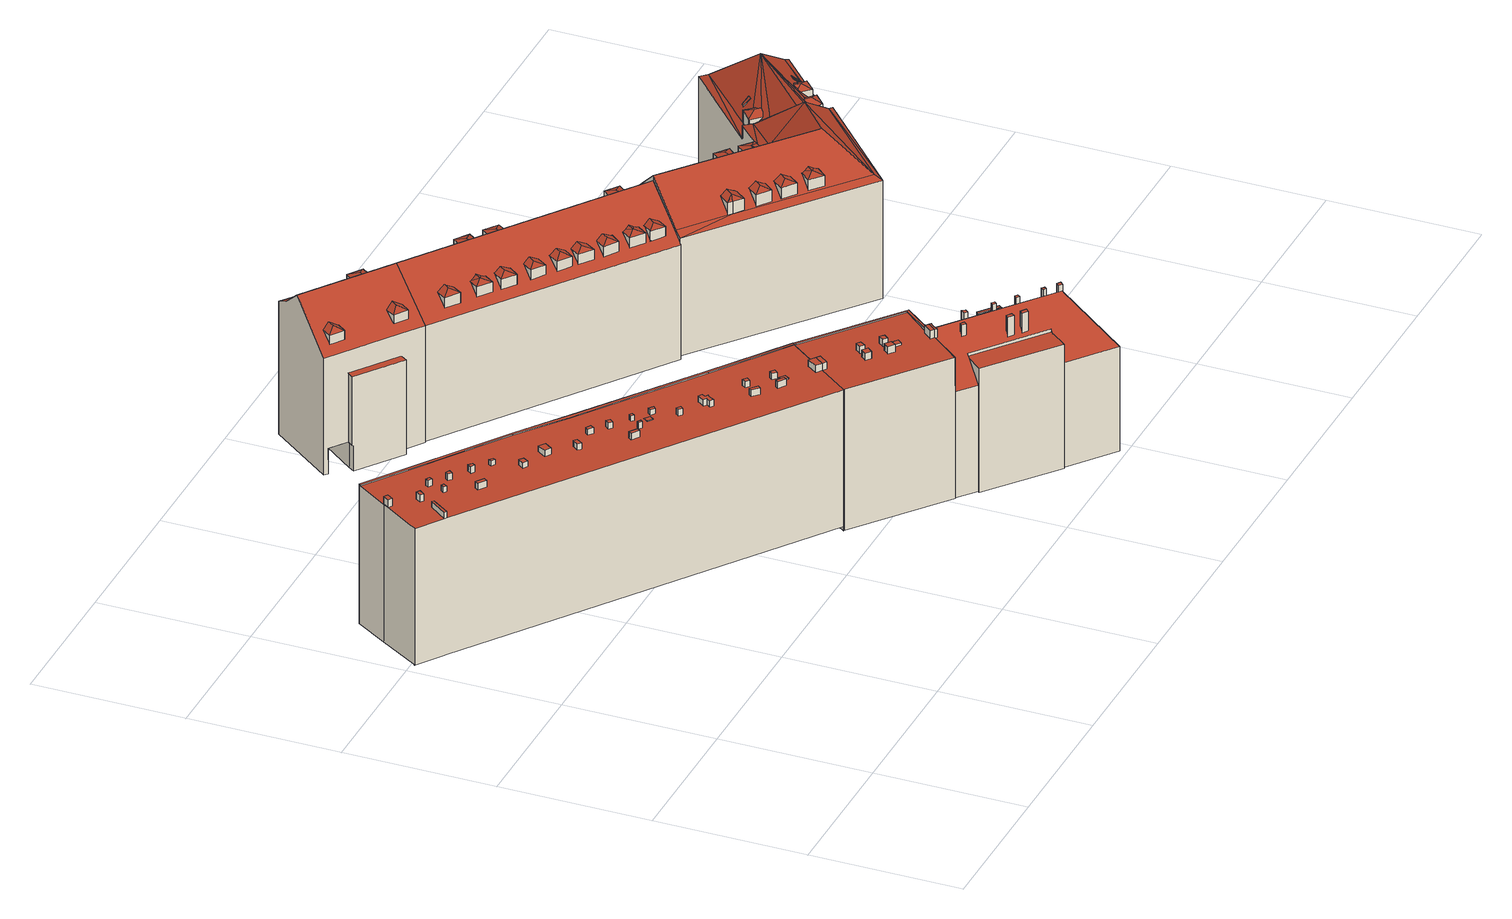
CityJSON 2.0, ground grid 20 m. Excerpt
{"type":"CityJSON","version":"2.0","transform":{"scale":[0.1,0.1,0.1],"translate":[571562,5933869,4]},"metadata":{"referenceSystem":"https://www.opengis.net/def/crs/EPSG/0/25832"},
"CityObjects":{
"building1":{"type":"Building","attributes":{"Grundfläche 2D":"695.413959","Grundhöhe NN":"5.125"},"children":["building1-1","building1-2","building1-3","building1-4","building1-5","building1-6","building1-7","building1-8","building1-9","building1-10","building1-11","building1-12","building1-13","building1-14","building1-15","building1-16","building1-17","building1-18","building1-19","building1-20","building1-21","building1-22","building1-23","building1-24","building1-25","building1-26","building1-27"],"geometry":[{"type":"Solid","lod":"3","boundaries":[[[[0,1,2,3,4,5,6,7,8,9,10,11,12]],[[13,14,15,16,17,18,19,20,21,22,23,24,25,26,27,28,29,30,31,32,33]],[[27,26,4,3,2]],[[5,4,26,25]],[[31,30,0,12,11,33,32]],[[28,27,2,1,0,30,29]],[[25,34,6,5]],[[34,35,36,8,7,6]],[[36,37,9,8]],[[37,38,10,9]],[[38,33,11,10]],[[39,34,25,24,23,22,21,40,41,42]],[[43,36,35,34,39,44]],[[37,36,43,45]],[[38,37,45,46]],[[13,33,38,46,47]],[[48,17,16,15,14,13,47,49]],[[50,51,40,21,20,19,18,17,48,52]],[[44,39,42,41,40,51,50,52,48,49,47,46,45,43]]]],"semantics":{"surfaces":[{"type":"RoofSurface"},{"type":"WallSurface"},{"type":"GroundSurface"}],"values":[[0,0,1,1,1,1,1,1,1,1,1,1,1,1,1,1,1,1,2]]}}]},
"building1-1":{"type":"BuildingInstallation","parents":["building1"],"geometry":[{"type":"MultiSurface","lod":"3","boundaries":[[[53,54,55,56]],[[56,55,57,58]],[[53,56,58,59]],[[54,53,59,60]],[[55,54,60,57]]],"semantics":{"surfaces":[{"type":"RoofSurface"},{"type":"WallSurface"}],"values":[0,1,1,1,1]}}]},
"building1-2":{"type":"BuildingInstallation","parents":["building1"],"geometry":[{"type":"MultiSurface","lod":"3","boundaries":[[[61,62,63,64]],[[64,63,65,66]],[[61,64,66,67]],[[62,61,67,68]],[[63,62,68,65]]],"semantics":{"surfaces":[{"type":"RoofSurface"},{"type":"WallSurface"}],"values":[0,1,1,1,1]}}]},
"building1-3":{"type":"BuildingInstallation","parents":["building1"],"geometry":[{"type":"MultiSurface","lod":"3","boundaries":[[[69,70,71,72]],[[72,71,73,74]],[[69,72,74,75]],[[70,69,75,76]],[[71,70,76,73]]],"semantics":{"surfaces":[{"type":"RoofSurface"},{"type":"WallSurface"}],"values":[0,1,1,1,1]}}]},
"building1-4":{"type":"BuildingInstallation","parents":["building1"],"geometry":[{"type":"MultiSurface","lod":"3","boundaries":[[[77,78,79,80]],[[80,79,81,82]],[[77,80,82,83]],[[78,77,83,84]],[[79,78,84,81]]],"semantics":{"surfaces":[{"type":"RoofSurface"},{"type":"WallSurface"}],"values":[0,1,1,1,1]}}]},
"building1-5":{"type":"BuildingInstallation","parents":["building1"],"geometry":[{"type":"MultiSurface","lod":"3","boundaries":[[[85,86,87,88]],[[88,87,89,90]],[[85,88,90,91]],[[86,85,91,92]],[[87,86,92,89]]],"semantics":{"surfaces":[{"type":"RoofSurface"},{"type":"WallSurface"}],"values":[0,1,1,1,1]}}]},
"building1-6":{"type":"BuildingInstallation","parents":["building1"],"geometry":[{"type":"MultiSurface","lod":"3","boundaries":[[[93,94,95,96]],[[96,95,97,98]],[[93,96,98,99]],[[94,93,99,100]],[[95,94,100,97]]],"semantics":{"surfaces":[{"type":"RoofSurface"},{"type":"WallSurface"}],"values":[0,1,1,1,1]}}]},
"building1-7":{"type":"BuildingInstallation","parents":["building1"],"geometry":[{"type":"MultiSurface","lod":"3","boundaries":[[[101,102,103,104]],[[104,103,105,106]],[[101,104,106,107]],[[102,101,107,108]],[[103,102,108,105]]],"semantics":{"surfaces":[{"type":"RoofSurface"},{"type":"WallSurface"}],"values":[0,1,1,1,1]}}]},
"building1-8":{"type":"BuildingInstallation","parents":["building1"],"geometry":[{"type":"MultiSurface","lod":"3","boundaries":[[[109,110,111,112]],[[109,112,113,114]],[[112,111,115,113]],[[110,109,114,116]],[[111,110,116,115]]],"semantics":{"surfaces":[{"type":"RoofSurface"},{"type":"WallSurface"}],"values":[0,1,1,1,1]}}]},
"building1-9":{"type":"BuildingInstallation","parents":["building1"],"geometry":[{"type":"MultiSurface","lod":"3","boundaries":[[[117,118,119,120]],[[120,119,121,19]],[[19,20,117,120]],[[20,122,118,117]],[[122,121,119,118]]],"semantics":{"surfaces":[{"type":"RoofSurface"},{"type":"WallSurface"}],"values":[0,1,1,1,1]}}]},
"building1-10":{"type":"BuildingInstallation","parents":["building1"],"geometry":[{"type":"MultiSurface","lod":"3","boundaries":[[[123,124,125,126]],[[126,125,127,128]],[[123,126,128,129]],[[124,123,129,130]],[[125,124,130,127]]],"semantics":{"surfaces":[{"type":"RoofSurface"},{"type":"WallSurface"}],"values":[0,1,1,1,1]}}]},
"building1-11":{"type":"BuildingInstallation","parents":["building1"],"geometry":[{"type":"MultiSurface","lod":"3","boundaries":[[[131,132,133,134]],[[134,133,135,136]],[[131,134,136,137]],[[132,131,137,138]],[[133,132,138,135]]],"semantics":{"surfaces":[{"type":"RoofSurface"},{"type":"WallSurface"}],"values":[0,1,1,1,1]}}]},
"building1-12":{"type":"BuildingInstallation","parents":["building1"],"geometry":[{"type":"MultiSurface","lod":"3","boundaries":[[[139,140,141,142]],[[142,141,143,144]],[[139,142,144,145]],[[140,139,145,146]],[[141,140,146,143]]],"semantics":{"surfaces":[{"type":"RoofSurface"},{"type":"WallSurface"}],"values":[0,1,1,1,1]}}]},
"building1-13":{"type":"BuildingInstallation","parents":["building1"],"geometry":[{"type":"MultiSurface","lod":"3","boundaries":[[[147,148,149,150]],[[150,149,151,152]],[[147,150,152,153]],[[148,147,153,154]],[[149,148,154,151]]],"semantics":{"surfaces":[{"type":"RoofSurface"},{"type":"WallSurface"}],"values":[0,1,1,1,1]}}]},
"building1-14":{"type":"BuildingInstallation","parents":["building1"],"geometry":[{"type":"MultiSurface","lod":"3","boundaries":[[[155,156,157,158]],[[158,157,159,160]],[[155,158,160,161]],[[156,155,161,162]],[[157,156,162,159]]],"semantics":{"surfaces":[{"type":"RoofSurface"},{"type":"WallSurface"}],"values":[0,1,1,1,1]}}]},
"building1-15":{"type":"BuildingInstallation","parents":["building1"],"geometry":[{"type":"MultiSurface","lod":"3","boundaries":[[[163,164,165,166]],[[13,14,163,166]],[[14,167,164,163]],[[165,164,167,168]],[[165,168,13,166]]],"semantics":{"surfaces":[{"type":"RoofSurface"},{"type":"WallSurface"}],"values":[0,1,1,1,1]}}]},
"building1-16":{"type":"BuildingInstallation","parents":["building1"],"geometry":[{"type":"MultiSurface","lod":"3","boundaries":[[[169,170,171,172]],[[170,169,173,174]],[[174,175,171,170]],[[175,176,172,171]],[[173,169,172,176]]],"semantics":{"surfaces":[{"type":"RoofSurface"},{"type":"WallSurface"}],"values":[0,1,1,1,1]}}]},
"building1-17":{"type":"BuildingInstallation","parents":["building1"],"geometry":[{"type":"MultiSurface","lod":"3","boundaries":[[[177,178,179,180]],[[180,179,181,182]],[[177,180,182,183]],[[178,177,183,184]],[[179,178,184,181]]],"semantics":{"surfaces":[{"type":"RoofSurface"},{"type":"WallSurface"}],"values":[0,1,1,1,1]}}]},
"building1-18":{"type":"BuildingInstallation","parents":["building1"],"geometry":[{"type":"MultiSurface","lod":"3","boundaries":[[[185,186,187,188]],[[188,187,189,190]],[[185,188,190,191]],[[186,185,191,192]],[[187,186,192,189]]],"semantics":{"surfaces":[{"type":"RoofSurface"},{"type":"WallSurface"}],"values":[0,1,1,1,1]}}]},
"building1-19":{"type":"BuildingInstallation","parents":["building1"],"geometry":[{"type":"MultiSurface","lod":"3","boundaries":[[[193,194,195,196]],[[196,195,197,198]],[[193,196,198,23]],[[194,193,23,24]],[[195,194,24,197]]],"semantics":{"surfaces":[{"type":"RoofSurface"},{"type":"WallSurface"}],"values":[0,1,1,1,1]}}]},
"building1-20":{"type":"BuildingInstallation","parents":["building1"],"geometry":[{"type":"MultiSurface","lod":"3","boundaries":[[[199,200,201,202,203,204,205,206,207]],[[208,203,202,209]],[[208,210,204,203]],[[210,211,205,204]],[[211,212,206,205]],[[212,213,214,199,207,206]],[[214,215,200,199]],[[215,216,201,200]],[[216,209,202,201]]],"semantics":{"surfaces":[{"type":"RoofSurface"},{"type":"WallSurface"}],"values":[0,1,1,1,1,1,1,1,1]}}]},
"building1-21":{"type":"BuildingInstallation","parents":["building1"],"geometry":[{"type":"MultiSurface","lod":"3","boundaries":[[[217,218,219,220]],[[217,220,221,222]],[[220,219,223,221]],[[218,217,222,224]],[[219,218,224,223]]],"semantics":{"surfaces":[{"type":"RoofSurface"},{"type":"WallSurface"}],"values":[0,1,1,1,1]}}]},
"building1-22":{"type":"BuildingInstallation","parents":["building1"],"geometry":[{"type":"MultiSurface","lod":"3","boundaries":[[[225,226,227,228]],[[228,227,229,230]],[[225,228,230,231]],[[226,225,231,232]],[[227,226,232,229]]],"semantics":{"surfaces":[{"type":"RoofSurface"},{"type":"WallSurface"}],"values":[0,1,1,1,1]}}]},
"building1-23":{"type":"BuildingInstallation","parents":["building1"],"geometry":[{"type":"MultiSurface","lod":"3","boundaries":[[[233,234,235,236]],[[236,235,237,238]],[[233,236,238,239]],[[234,233,239,240]],[[235,234,240,237]]],"semantics":{"surfaces":[{"type":"RoofSurface"},{"type":"WallSurface"}],"values":[0,1,1,1,1]}}]},
"building1-24":{"type":"BuildingInstallation","parents":["building1"],"geometry":[{"type":"MultiSurface","lod":"3","boundaries":[[[241,242,243,244]],[[244,243,245,246]],[[241,244,246,247]],[[242,241,247,248]],[[243,242,248,245]]],"semantics":{"surfaces":[{"type":"RoofSurface"},{"type":"WallSurface"}],"values":[0,1,1,1,1]}}]},
"building1-25":{"type":"BuildingInstallation","parents":["building1"],"geometry":[{"type":"MultiSurface","lod":"3","boundaries":[[[249,250,251,252]],[[253,254,252,251]],[[252,254,255,249]],[[250,249,255,256]],[[256,253,251,250]]],"semantics":{"surfaces":[{"type":"RoofSurface"},{"type":"WallSurface"}],"values":[0,1,1,1,1]}}]},
"building1-26":{"type":"BuildingInstallation","parents":["building1"],"geometry":[{"type":"MultiSurface","lod":"3","boundaries":[[[257,258,259,260]],[[259,258,261,262]],[[260,259,262,263]],[[257,260,263,264]],[[258,257,264,261]]],"semantics":{"surfaces":[{"type":"RoofSurface"},{"type":"WallSurface"}],"values":[0,1,1,1,1]}}]},
"building1-27":{"type":"BuildingInstallation","parents":["building1"],"geometry":[{"type":"MultiSurface","lod":"3","boundaries":[[[265,266,267,268]],[[268,267,269,270]],[[265,268,270,271]],[[266,265,271,272]],[[267,266,272,269]]],"semantics":{"surfaces":[{"type":"RoofSurface"},{"type":"WallSurface"}],"values":[0,1,1,1,1]}}]},
"building2":{"type":"Building","attributes":{"Grundfläche 2D":"139.054183","Grundhöhe NN":"5.798"},"children":["building2-1","building2-2","building2-3","building2-4"],"geometry":[{"type":"Solid","lod":"3","boundaries":[[[[273,274,275,276,277,278]],[[279,280,281,282,283,274,273,284,285]],[[286,287,288,289,283,282]],[[290,291,292,293]],[[281,286,282]],[[280,287,286,281]],[[284,273,278,294,295]],[[296,279,285,284,295,297]],[[280,279,296,298]],[[298,299,300,301,302,303,289,288,287,280]],[[276,275,274,283,289,303,304]],[[278,277,276,304,305,306,307,293,292,308,294]],[[307,309,290,293]],[[310,311,312,291,290,309]],[[292,291,312,308]],[[306,305,301,300]],[[299,298,313,314]],[[314,313,311,310]],[[295,294,308,312,311,313,298,296,297]],[[302,301,305,304,303]],[[300,299,314,310,309,307,306]]]],"semantics":{"surfaces":[{"type":"RoofSurface"},{"type":"WallSurface"},{"type":"GroundSurface"},{"type":"OuterCeilingSurface"}],"values":[[0,0,0,0,1,1,1,1,1,1,1,1,1,1,1,1,1,1,2,2,3]]}}]},
"building2-1":{"type":"BuildingInstallation","parents":["building2"],"geometry":[{"type":"MultiSurface","lod":"3","boundaries":[[[315,316,317,318,319]],[[317,316,320]],[[320,316,315,321,322]],[[318,317,323]],[[320,322,324]],[[317,320,324,323]]],"semantics":{"surfaces":[{"type":"RoofSurface"},{"type":"WallSurface"}],"values":[0,0,0,1,1,1]}}]},
"building2-2":{"type":"BuildingInstallation","parents":["building2"],"geometry":[{"type":"MultiSurface","lod":"3","boundaries":[[[325,326,327,328]],[[328,327,329,330]],[[330,331,325,328]],[[326,325,331,332]],[[332,329,327,326]]],"semantics":{"surfaces":[{"type":"RoofSurface"},{"type":"WallSurface"}],"values":[0,1,1,1,1]}}]},
"building2-3":{"type":"BuildingInstallation","parents":["building2"],"geometry":[{"type":"MultiSurface","lod":"3","boundaries":[[[333,334,335,336,337]],[[335,334,338]],[[338,334,333,339,340]],[[336,335,341]],[[338,340,342]],[[335,338,342,341]]],"semantics":{"surfaces":[{"type":"RoofSurface"},{"type":"WallSurface"}],"values":[0,0,0,1,1,1]}}]},
"building2-4":{"type":"BuildingInstallation","parents":["building2"],"geometry":[{"type":"MultiSurface","lod":"3","boundaries":[[[343,344,345,346]],[[344,343,347]],[[347,343,346,348]],[[345,344,349]],[[347,348,350]],[[344,347,350,349]]],"semantics":{"surfaces":[{"type":"RoofSurface"},{"type":"WallSurface"}],"values":[0,0,0,1,1,1]}}]},
"building3":{"type":"Building","attributes":{"Grundfläche 2D":"435.290855","Grundhöhe NN":"4.540"},"children":["building3-1","building3-2","building3-3","building3-4","building3-5","building3-6","building3-7","building3-8","building3-9","building3-10","building3-11","building3-12","building3-13","building3-14","building3-15","building3-16","building3-17","building3-18"],"geometry":[{"type":"Solid","lod":"3","boundaries":[[[[351,352,353,354,6,5,355,356]],[[24,23,22,21,357,358,359,360,361,362,363,364,365,25]],[[366,367,368,369,370,371,372,373,374,375,376,360,377]],[[378,374,373]],[[379,374,378]],[[380,381,379]],[[374,379,381,382,383]],[[383,382,381,384,385,386,362,387,376,375,374]],[[388,385,384]],[[389,390,391,392,371,393,394,368]],[[25,5,6,34]],[[25,365,355,5]],[[356,355,365,364]],[[351,356,364,363]],[[363,362,352,351]],[[353,352,362,395]],[[354,353,395,396]],[[396,34,6,354]],[[395,386,397,398,396]],[[34,396,398,399]],[[400,401,21,22,23,24,25,34,399,402]],[[357,21,401,403]],[[358,357,403,404]],[[362,386,395]],[[366,377,360,359,358,404,405]],[[367,366,405,406]],[[394,369,368]],[[369,394,393,370]],[[393,371,370]],[[373,372,407,408]],[[378,373,408,409]],[[410,380,379,378,409,411]],[[381,380,410,412]],[[384,381,412,413]],[[388,384,413,414]],[[386,385,388,414,397]],[[362,361,360,376,387]],[[391,390,415,416]],[[392,391,416,407,372,371]],[[389,368,367,406,415,390]],[[404,403,401,400,402,399,398,397,414,413,412,410,411,409,408,407,416,415,406,405]]]],"semantics":{"surfaces":[{"type":"RoofSurface"},{"type":"WallSurface"},{"type":"GroundSurface"}],"values":[[0,0,0,0,0,0,0,0,0,0,1,1,1,1,1,1,1,1,1,1,1,1,1,1,1,1,1,1,1,1,1,1,1,1,1,1,1,1,1,1,2]]}}]},
"building3-1":{"type":"BuildingInstallation","parents":["building3"],"geometry":[{"type":"MultiSurface","lod":"3","boundaries":[[[193,417,418,194]],[[419,24,194,418]],[[193,194,24,23]],[[23,420,417,193]],[[418,417,420,419]]],"semantics":{"surfaces":[{"type":"RoofSurface"},{"type":"WallSurface"}],"values":[0,1,1,1,1]}}]},
"building3-2":{"type":"BuildingInstallation","parents":["building3"],"geometry":[{"type":"MultiSurface","lod":"3","boundaries":[[[421,422,423,424]],[[424,423,425,426]],[[426,427,421,424]],[[422,421,427,428]],[[428,425,423,422]]],"semantics":{"surfaces":[{"type":"RoofSurface"},{"type":"WallSurface"}],"values":[0,1,1,1,1]}}]},
"building3-3":{"type":"BuildingInstallation","parents":["building3"],"geometry":[{"type":"MultiSurface","lod":"3","boundaries":[[[429,430,431,432]],[[433,434,432,431]],[[429,432,434,435]],[[435,436,430,429]],[[431,430,436,433]]],"semantics":{"surfaces":[{"type":"RoofSurface"},{"type":"WallSurface"}],"values":[0,1,1,1,1]}}]},
"building3-4":{"type":"BuildingInstallation","parents":["building3"],"geometry":[{"type":"MultiSurface","lod":"3","boundaries":[[[437,438,439,440]],[[440,439,441,442]],[[437,440,442,443]],[[438,437,443,444]],[[439,438,444,441]]],"semantics":{"surfaces":[{"type":"RoofSurface"},{"type":"WallSurface"}],"values":[0,1,1,1,1]}}]},
"building3-5":{"type":"BuildingInstallation","parents":["building3"],"geometry":[{"type":"MultiSurface","lod":"3","boundaries":[[[445,446,447,448]],[[448,447,449,450]],[[445,448,450,451]],[[446,445,451,452]],[[447,446,452,449]]],"semantics":{"surfaces":[{"type":"RoofSurface"},{"type":"WallSurface"}],"values":[0,1,1,1,1]}}]},
"building3-6":{"type":"BuildingInstallation","parents":["building3"],"geometry":[{"type":"MultiSurface","lod":"3","boundaries":[[[453,454,455,456]],[[456,455,457,458]],[[458,459,453,456]],[[454,453,459,460]],[[460,457,455,454]]],"semantics":{"surfaces":[{"type":"RoofSurface"},{"type":"WallSurface"}],"values":[0,1,1,1,1]}}]},
"building3-7":{"type":"BuildingInstallation","parents":["building3"],"geometry":[{"type":"MultiSurface","lod":"3","boundaries":[[[461,462,463,464]],[[464,463,465,466]],[[461,464,466,467]],[[462,461,467,468]],[[463,462,468,465]]],"semantics":{"surfaces":[{"type":"RoofSurface"},{"type":"WallSurface"}],"values":[0,1,1,1,1]}}]},
"building3-8":{"type":"BuildingInstallation","parents":["building3"],"geometry":[{"type":"MultiSurface","lod":"3","boundaries":[[[469,470,471,472,473,474,475,476]],[[472,477,478,479,480,481]],[[481,482,473,472]],[[474,473,482]],[[476,475,383,483]],[[483,383,484,470,469,476]],[[485,470,484,382,486]],[[479,478,485,486,381,384]]],"semantics":{"surfaces":[{"type":"RoofSurface"},{"type":"WallSurface"}],"values":[0,1,1,1,1,1,1,1]}}]},
"building3-9":{"type":"BuildingInstallation","parents":["building3"],"geometry":[{"type":"MultiSurface","lod":"3","boundaries":[[[487,488,489,490]],[[490,489,491,492]],[[487,490,492,493]],[[488,487,493,494]],[[489,488,494,491]]],"semantics":{"surfaces":[{"type":"RoofSurface"},{"type":"WallSurface"}],"values":[0,1,1,1,1]}}]},
"building3-10":{"type":"BuildingInstallation","parents":["building3"],"geometry":[{"type":"MultiSurface","lod":"3","boundaries":[[[495,496,497,498]],[[498,497,499,500]],[[495,498,500,501]],[[496,495,501,502]],[[502,499,497,496]]],"semantics":{"surfaces":[{"type":"RoofSurface"},{"type":"WallSurface"}],"values":[0,1,1,1,1]}}]},
"building3-11":{"type":"BuildingInstallation","parents":["building3"],"geometry":[{"type":"MultiSurface","lod":"3","boundaries":[[[503,504,505,506]],[[506,505,507,508]],[[503,506,508,509]],[[504,503,509,510]],[[505,504,510,507]]],"semantics":{"surfaces":[{"type":"RoofSurface"},{"type":"WallSurface"}],"values":[0,1,1,1,1]}}]},
"building3-12":{"type":"BuildingInstallation","parents":["building3"],"geometry":[{"type":"MultiSurface","lod":"3","boundaries":[[[511,512,513,514]],[[514,513,515,516]],[[511,514,516,517]],[[512,511,517,518]],[[513,512,518,515]]],"semantics":{"surfaces":[{"type":"RoofSurface"},{"type":"WallSurface"}],"values":[0,1,1,1,1]}}]},
"building3-13":{"type":"BuildingInstallation","parents":["building3"],"geometry":[{"type":"MultiSurface","lod":"3","boundaries":[[[519,520,521,522]],[[522,521,523,524]],[[519,522,524,525]],[[520,519,525,526]],[[521,520,526,523]]],"semantics":{"surfaces":[{"type":"RoofSurface"},{"type":"WallSurface"}],"values":[0,1,1,1,1]}}]},
"building3-14":{"type":"BuildingInstallation","parents":["building3"],"geometry":[{"type":"MultiSurface","lod":"3","boundaries":[[[527,528,529,530,531,532]],[[470,485,529,528]],[[485,478,530,529]],[[478,477,472,532,531,530]],[[470,528,527,532,472,471]]],"semantics":{"surfaces":[{"type":"RoofSurface"},{"type":"WallSurface"}],"values":[0,1,1,1,1]}}]},
"building3-15":{"type":"BuildingInstallation","parents":["building3"],"geometry":[{"type":"MultiSurface","lod":"3","boundaries":[[[533,534,535,536,537,538]],[[360,377,359]],[[539,537,536,359,377]],[[540,533,538,537,539,375]],[[533,540,541,534]],[[541,387,535,534]]],"semantics":{"surfaces":[{"type":"RoofSurface"},{"type":"WallSurface"}],"values":[0,1,1,1,1,1]}}]},
"building3-16":{"type":"BuildingInstallation","parents":["building3"],"geometry":[{"type":"MultiSurface","lod":"3","boundaries":[[[542,543,544,545]],[[545,544,546,547]],[[542,545,547,548]],[[543,542,548,549]],[[544,543,549,546]]],"semantics":{"surfaces":[{"type":"RoofSurface"},{"type":"WallSurface"}],"values":[0,1,1,1,1]}}]},
"building3-17":{"type":"BuildingInstallation","parents":["building3"],"geometry":[{"type":"MultiSurface","lod":"3","boundaries":[[[536,535,550,551]],[[551,550,552,553]],[[553,359,536,551]],[[552,550,535,387,361]]],"semantics":{"surfaces":[{"type":"RoofSurface"},{"type":"WallSurface"}],"values":[0,1,1,1]}}]},
"building3-18":{"type":"BuildingInstallation","parents":["building3"],"geometry":[{"type":"MultiSurface","lod":"3","boundaries":[[[554,555,556,557]],[[557,556,558,559]],[[559,560,554,557]],[[555,554,560,561]],[[561,558,556,555]]],"semantics":{"surfaces":[{"type":"RoofSurface"},{"type":"WallSurface"}],"values":[0,1,1,1,1]}}]},
"building4":{"type":"Building","attributes":{"Grundfläche 2D":"456.692238","Grundhöhe NN":"5.995"},"children":["building4-1","building4-2","building4-3","building4-4","building4-5","building4-6","building4-7","building4-8","building4-9","building4-10","building4-11","building4-12"],"geometry":[{"type":"Solid","lod":"3","boundaries":[[[[273,278,562,563,564]],[[565,566,273,564,567,568,569]],[[562,278,570,571]],[[572,567,564,563,562,571,573]],[[574,569,568,567,572,575]],[[565,569,574,576]],[[566,565,576,577]],[[278,273,566,577,570]],[[570,577,576,574,575,572,573,571]]]],"semantics":{"surfaces":[{"type":"RoofSurface"},{"type":"WallSurface"},{"type":"GroundSurface"}],"values":[[0,0,1,1,1,1,1,1,2]]}}]},
"building4-1":{"type":"BuildingInstallation","parents":["building4"],"geometry":[{"type":"MultiSurface","lod":"3","boundaries":[[[578,579,580,581,582]],[[580,579,583]],[[583,579,578,584,585]],[[586,581,580]],[[583,585,587]],[[587,586,580,583]]],"semantics":{"surfaces":[{"type":"RoofSurface"},{"type":"WallSurface"}],"values":[0,0,0,1,1,1]}}]},
"building4-2":{"type":"BuildingInstallation","parents":["building4"],"geometry":[{"type":"MultiSurface","lod":"3","boundaries":[[[588,589,590,591]],[[589,588,592]],[[591,593,588]],[[593,594,588]],[[588,594,595,592]],[[589,596,590]],[[595,597,592]],[[589,592,597,596]]],"semantics":{"surfaces":[{"type":"RoofSurface"},{"type":"WallSurface"}],"values":[0,0,0,0,0,1,1,1]}}]},
"building4-3":{"type":"BuildingInstallation","parents":["building4"],"geometry":[{"type":"MultiSurface","lod":"3","boundaries":[[[598,599,600,601,602]],[[600,599,603]],[[603,599,598,604,605]],[[600,606,601]],[[605,607,603]],[[600,603,607,606]]],"semantics":{"surfaces":[{"type":"RoofSurface"},{"type":"WallSurface"}],"values":[0,0,0,1,1,1]}}]},
"building4-4":{"type":"BuildingInstallation","parents":["building4"],"geometry":[{"type":"MultiSurface","lod":"3","boundaries":[[[608,609,610,611,612]],[[610,609,613]],[[613,609,608,614,615]],[[610,616,611]],[[615,617,613]],[[610,613,617,616]]],"semantics":{"surfaces":[{"type":"RoofSurface"},{"type":"WallSurface"}],"values":[0,0,0,1,1,1]}}]},
"building4-5":{"type":"BuildingInstallation","parents":["building4"],"geometry":[{"type":"MultiSurface","lod":"3","boundaries":[[[618,619,620,621,622]],[[620,619,623]],[[623,619,618,624,625]],[[626,621,620]],[[627,623,625]],[[627,626,620,623]]],"semantics":{"surfaces":[{"type":"RoofSurface"},{"type":"WallSurface"}],"values":[0,0,0,1,1,1]}}]},
"building4-6":{"type":"BuildingInstallation","parents":["building4"],"geometry":[{"type":"MultiSurface","lod":"3","boundaries":[[[628,629,630,631,632]],[[630,629,633]],[[633,629,628,634,635]],[[631,630,636]],[[637,633,635]],[[633,637,636,630]]],"semantics":{"surfaces":[{"type":"RoofSurface"},{"type":"WallSurface"}],"values":[0,0,0,1,1,1]}}]},
"building4-7":{"type":"BuildingInstallation","parents":["building4"],"geometry":[{"type":"MultiSurface","lod":"3","boundaries":[[[638,639,640,641,642]],[[640,639,643]],[[643,639,638,644,645]],[[640,646,641]],[[645,647,643]],[[640,643,647,646]]],"semantics":{"surfaces":[{"type":"RoofSurface"},{"type":"WallSurface"}],"values":[0,0,0,1,1,1]}}]},
"building4-8":{"type":"BuildingInstallation","parents":["building4"],"geometry":[{"type":"MultiSurface","lod":"3","boundaries":[[[648,649,650,651,652]],[[650,649,653]],[[653,649,648,654,655]],[[650,656,651]],[[655,657,653]],[[650,653,657,656]]],"semantics":{"surfaces":[{"type":"RoofSurface"},{"type":"WallSurface"}],"values":[0,0,0,1,1,1]}}]},
"building4-9":{"type":"BuildingInstallation","parents":["building4"],"geometry":[{"type":"MultiSurface","lod":"3","boundaries":[[[658,659,660,661,662]],[[660,659,663]],[[664,663,659,658,665,666]],[[660,667,661]],[[663,664,666,668,669]],[[660,663,669,667]]],"semantics":{"surfaces":[{"type":"RoofSurface"},{"type":"WallSurface"}],"values":[0,0,0,1,1,1]}}]},
"building4-10":{"type":"BuildingInstallation","parents":["building4"],"geometry":[{"type":"MultiSurface","lod":"3","boundaries":[[[670,671,672,673,674]],[[672,671,675]],[[675,671,670,676,677]],[[672,678,673]],[[677,679,675]],[[672,675,679,678]]],"semantics":{"surfaces":[{"type":"RoofSurface"},{"type":"WallSurface"}],"values":[0,0,0,1,1,1]}}]},
"building4-11":{"type":"BuildingInstallation","parents":["building4"],"geometry":[{"type":"MultiSurface","lod":"3","boundaries":[[[680,681,682,683,684]],[[682,681,685]],[[685,681,680,686,687]],[[682,688,683]],[[687,689,685]],[[682,685,689,688]]],"semantics":{"surfaces":[{"type":"RoofSurface"},{"type":"WallSurface"}],"values":[0,0,0,1,1,1]}}]},
"building4-12":{"type":"BuildingInstallation","parents":["building4"],"geometry":[{"type":"MultiSurface","lod":"3","boundaries":[[[690,691,692,693]],[[691,690,694]],[[693,695,690]],[[690,695,696,697]],[[697,694,690]],[[691,698,692]],[[697,699,694]],[[691,694,699,698]]],"semantics":{"surfaces":[{"type":"RoofSurface"},{"type":"WallSurface"}],"values":[0,0,0,0,0,1,1,1]}}]},
"building5":{"type":"Building","attributes":{"Grundfläche 2D":"600.344923","Grundhöhe NN":"6.384"},"children":["building5-1","building5-2","building5-3","building5-4","building5-5","building5-6","building5-7","building5-8","building5-9","building5-10","building5-11"],"geometry":[{"type":"Solid","lod":"3","boundaries":[[[[700,701,702]],[[700,703,701]],[[704,705,706]],[[706,707,708]],[[708,709,706]],[[706,705,707]],[[710,711,712,713,714,705,704,715]],[[716,705,714,713,712,711,710,717,718,719,720,719,720]],[[716,705,716,720]],[[721,722,723,722,724,725,717,726]],[[716,720,719,720,719,718,717,725,705]],[[722,727,728,724]],[[726,727,722,721]],[[728,729,724]],[[728,730,729]],[[731,732,733]],[[702,701,732,731]],[[734,708,735]],[[736,734,735,737,738]],[[734,709,708]],[[738,737,739,740,741,734,736]],[[742,743,729]],[[744,737,743,742,745]],[[746,737,744,745,742,747,748]],[[708,749,750,735]],[[707,749,708]],[[705,725,707]],[[729,749,724]],[[724,749,725]],[[743,749,729]],[[742,729,730,751,752]],[[743,750,749]],[[701,737,732]],[[753,732,737,746,748,754,755]],[[732,753,733]],[[703,741,756,757]],[[757,701,703]],[[735,750,737]],[[737,701,757,739]],[[741,740,739,757,756]],[[725,749,707]],[[737,750,743]],[[755,754,748,747,753]],[[709,734,741,703]],[[742,752,751,730,733,753,747]],[[758,759,760,706,709,703,700]],[[704,706,760,761]],[[715,704,761,762]],[[763,717,710,715,762,764]],[[765,727,726,717,763,766]],[[728,727,765,767]],[[768,731,733,730,728,767,769]],[[700,702,731,768,770,758]],[[758,770,768,769,767,765,766,763,764,762,761,760,759]]]],"semantics":{"surfaces":[{"type":"RoofSurface"},{"type":"WallSurface"},{"type":"GroundSurface"}],"values":[[0,0,0,0,0,0,0,0,0,0,0,0,0,0,0,0,0,0,0,0,0,0,0,0,0,0,0,0,0,0,0,0,0,0,0,0,0,0,0,0,0,0,0,1,1,1,1,1,1,1,1,1,1,2]]}}]},
"building5-1":{"type":"BuildingInstallation","parents":["building5"],"geometry":[{"type":"MultiSurface","lod":"3","boundaries":[[[771,772,773,774]],[[774,773,775,776]],[[771,774,776,777]],[[772,771,777,778]],[[773,772,778,775]]],"semantics":{"surfaces":[{"type":"RoofSurface"},{"type":"WallSurface"}],"values":[0,1,1,1,1]}}]},
"building5-2":{"type":"BuildingInstallation","parents":["building5"],"geometry":[{"type":"MultiSurface","lod":"3","boundaries":[[[779,780,781,782,783]],[[781,780,784]],[[784,780,779,785,786]],[[781,787,782]],[[786,788,784]],[[781,784,788,787]]],"semantics":{"surfaces":[{"type":"RoofSurface"},{"type":"WallSurface"}],"values":[0,0,0,1,1,1]}}]},
"building5-3":{"type":"BuildingInstallation","parents":["building5"],"geometry":[{"type":"MultiSurface","lod":"3","boundaries":[[[789,790,791]],[[790,792,793,794,791]],[[790,789,795,796]],[[796,797,790]],[[797,792,790]],[[789,791,798,799]],[[789,799,795]],[[794,798,791]]],"semantics":{"surfaces":[{"type":"RoofSurface"},{"type":"WallSurface"}],"values":[0,0,0,0,0,1,1,1]}}]},
"building5-4":{"type":"BuildingInstallation","parents":["building5"],"geometry":[{"type":"MultiSurface","lod":"3","boundaries":[[[800,801,802,803,804]],[[802,801,805]],[[805,801,800,806,807]],[[802,808,803]],[[807,809,805]],[[802,805,809,808]]],"semantics":{"surfaces":[{"type":"RoofSurface"},{"type":"WallSurface"}],"values":[0,0,0,1,1,1]}}]},
"building5-5":{"type":"BuildingInstallation","parents":["building5"],"geometry":[{"type":"MultiSurface","lod":"3","boundaries":[[[810,811,812,813]],[[811,810,814,815]],[[813,812,816,817]],[[810,813,817,814]],[[812,811,815,816]]],"semantics":{"surfaces":[{"type":"RoofSurface"},{"type":"WallSurface"}],"values":[0,1,1,1,1]}}]},
"building5-6":{"type":"BuildingInstallation","parents":["building5"],"geometry":[{"type":"MultiSurface","lod":"3","boundaries":[[[818,819,820,821,822]],[[822,821,823]],[[820,819,824,825]],[[821,820,826,827]],[[821,827,828,829]],[[830,823,821,829]],[[831,713,720,819,818,822]],[[824,819,720]],[[826,820,825]],[[829,828,716]],[[823,830,829,716,714,832]],[[832,831,822,823]]],"semantics":{"surfaces":[{"type":"RoofSurface"},{"type":"WallSurface"}],"values":[0,0,0,0,0,0,1,1,1,1,1,1]}}]},
"building5-7":{"type":"BuildingInstallation","parents":["building5"],"geometry":[{"type":"MultiSurface","lod":"3","boundaries":[[[833,834,835,836,837,744,838,839,840]],[[840,839,841]],[[842,745,843,844,841,839,838]],[[845,754,746,835,834,833,840]],[[745,748,755,846,841,844,843,745,842]],[[846,845,840,841]]],"semantics":{"surfaces":[{"type":"RoofSurface"},{"type":"WallSurface"}],"values":[0,0,0,1,1,1]}}]},
"building5-8":{"type":"BuildingInstallation","parents":["building5"],"geometry":[{"type":"MultiSurface","lod":"3","boundaries":[[[847,848,718,849,850,851,852,853]],[[853,852,854]],[[855,856,857,858,854,852,851]],[[847,853,859,711]],[[855,851,850]],[[857,856,719]],[[854,858,857,719,712,860]],[[860,859,853,854]]],"semantics":{"surfaces":[{"type":"RoofSurface"},{"type":"WallSurface"}],"values":[0,0,0,1,1,1,1,1]}}]},
"building5-9":{"type":"BuildingInstallation","parents":["building5"],"geometry":[{"type":"MultiSurface","lod":"3","boundaries":[[[861,862,863,864]],[[862,861,865]],[[864,866,861]],[[866,867,861]],[[861,867,868,865]],[[862,869,863]],[[868,870,865]],[[862,865,870,869]]],"semantics":{"surfaces":[{"type":"RoofSurface"},{"type":"WallSurface"}],"values":[0,0,0,0,0,1,1,1]}}]},
"building5-10":{"type":"BuildingInstallation","parents":["building5"],"geometry":[{"type":"MultiSurface","lod":"3","boundaries":[[[871,872,873,874,875]],[[873,872,876]],[[877,878,872,871,879,880]],[[876,872,878]],[[874,873,881]],[[878,877,880,723,721]],[[721,722,876,878]],[[722,881,873,876]]],"semantics":{"surfaces":[{"type":"RoofSurface"},{"type":"WallSurface"}],"values":[0,0,0,0,1,1,1,1]}}]},
"building5-11":{"type":"BuildingInstallation","parents":["building5"],"geometry":[{"type":"MultiSurface","lod":"3","boundaries":[[[882,883,884,885,886,887,888,889]],[[889,888,890]],[[891,892,888,887,893,894]],[[890,888,892]],[[895,756,882,889]],[[740,736,884,883,882,756,896]],[[738,893,887,886,885]],[[892,891,894,739,897]],[[897,757,890,892]],[[757,895,889,890]]],"semantics":{"surfaces":[{"type":"RoofSurface"},{"type":"WallSurface"}],"values":[0,0,0,0,1,1,1,1,1,1]}}]}
},
"vertices":[
[241,564,206],[245,561,206],[304,515,206],[456,406,206],[460,403,206],[558,333,206],[560,336,206],[459,408,206],[308,518,206],[247,564,206],[69,689,206],[67,686,206],[153,625,206],[42,646,203],[37,638,203],[12,599,202],[9,594,202],[7,592,202],[8,591,202],[41,568,202],[44,566,202],[492,242,202],[493,244,202],[521,282,203],[530,294,203],[558,333,205],[460,403,205],[304,515,205],[299,519,205],[245,561,205],[241,564,205],[153,625,205],[145,630,205],[67,686,205],[560,336,205],[459,408,205],[308,518,205],[247,564,205],[69,689,205],[560,336,11],[492,242,11],[493,244,11],[558,333,11],[308,518,11],[459,408,11],[247,564,11],[69,689,11],[42,646,11],[7,592,11],[9,594,11],[41,568,11],[44,566,11],[8,591,11],
[67,615,213],[63,608,213],[67,605,213],[72,612,213],[67,605,203],[72,612,203],[67,615,203],[63,608,203],
[483,322,205],[479,317,205],[487,311,205],[491,317,205],[487,311,203],[491,317,203],[483,322,203],[479,317,203],
[176,561,211],[171,565,211],[169,561,211],[174,558,211],[169,561,204],[174,558,204],[176,561,204],[171,565,204],
[329,450,211],[327,447,211],[330,444,211],[333,448,211],[330,444,203],[333,448,204],[329,450,204],[327,447,203],
[122,600,213],[119,596,213],[124,592,213],[127,597,213],[124,592,204],[127,597,204],[122,600,204],[119,596,204],
[351,435,211],[348,431,211],[354,427,211],[357,430,211],[354,427,203],[357,430,204],[351,435,204],[348,431,203],
[278,482,212],[284,477,212],[287,482,212],[281,486,212],[287,482,204],[281,486,204],[278,482,204],[284,477,204],
[363,404,212],[360,400,212],[365,396,212],[368,400,212],[368,400,203],[363,404,203],[365,396,203],[360,400,203],
[44,566,211],[60,589,211],[58,591,211],[41,568,211],[58,591,203],[60,589,203],
[437,341,212],[434,337,212],[443,329,212],[446,333,212],[443,329,203],[446,333,203],[437,341,203],[434,337,203],
[252,485,212],[248,488,212],[243,481,212],[247,477,212],[243,481,203],[247,477,203],[252,485,203],[248,488,203],
[214,511,212],[222,506,212],[229,516,212],[221,522,212],[229,516,204],[221,522,203],[214,511,203],[222,506,203],
[449,351,212],[454,347,212],[458,352,212],[452,356,212],[458,352,203],[452,356,203],[449,351,203],[454,347,203],
[185,532,211],[180,525,211],[186,521,211],[190,528,211],[186,521,203],[190,528,203],[185,532,203],[180,525,203],
[37,638,214],[42,635,214],[47,643,214],[42,646,214],[42,635,203],[47,643,203],
[125,548,212],[128,553,212],[118,560,212],[115,556,212],[125,548,203],[128,553,203],[118,560,203],[115,556,203],
[148,582,213],[145,577,213],[150,574,213],[153,578,213],[150,574,203],[153,578,204],[148,582,204],[145,577,203],
[466,319,212],[463,315,212],[473,308,212],[476,312,212],[473,308,203],[476,312,203],[466,319,203],[463,315,203],
[521,282,213],[530,294,213],[522,300,213],[513,287,213],[522,300,203],[513,287,203],
[404,380,212],[400,382,212],[403,387,212],[398,390,212],[392,381,212],[396,378,212],[393,373,212],[397,370,212],[402,378,212],[392,381,203],[398,390,203],[396,378,203],[393,373,203],[397,370,203],[402,378,203],[404,380,203],[400,382,203],[403,387,203],
[481,333,212],[478,329,212],[483,324,212],[487,329,212],[487,329,203],[481,333,203],[483,324,203],[478,329,203],
[317,435,212],[315,432,212],[319,429,212],[321,432,212],[319,429,203],[321,432,203],[317,435,203],[315,432,203],
[292,435,212],[289,431,212],[299,424,212],[302,428,212],[299,424,203],[302,428,203],[292,435,203],[289,431,203],
[300,465,212],[305,461,212],[309,466,212],[304,470,212],[309,466,204],[304,470,204],[300,465,203],[305,461,203],
[96,595,211],[93,591,211],[97,588,211],[100,593,211],[97,588,203],[100,593,203],[96,595,203],[93,591,203],
[338,435,204],[334,429,204],[341,424,204],[345,430,204],[334,429,203],[341,424,203],[345,430,203],[338,435,203],
[104,613,213],[99,616,213],[97,612,213],[102,609,213],[97,612,204],[102,609,204],[104,613,204],[99,616,204],
[502,822,235],[390,903,235],[387,899,231],[351,852,181],[438,789,181],[465,769,181],[453,926,186],[445,916,197],[449,914,197],[438,898,213],[405,923,213],[534,867,186],[532,869,186],[449,914,203],[445,916,203],[417,937,203],[416,937,203],[372,824,150],[432,780,150],[438,789,150],[378,832,150],[465,769,18],[534,867,18],[453,926,18],[532,869,18],[445,916,18],[445,916,54],[422,933,54],[422,933,18],[417,937,18],[416,937,18],[351,852,18],[355,848,18],[355,848,54],[378,832,54],[438,789,18],[372,824,54],[373,823,54],[373,823,18],[432,780,18],[379,831,18],[379,831,54],
[462,811,208],[455,802,208],[458,788,203],[467,800,203],[465,804,205],[441,800,203],[455,812,205],[449,813,203],[458,788,190],[441,800,190],
[476,898,195],[471,891,203],[475,888,203],[480,894,196],[475,888,202],[480,894,194],[476,898,194],[471,891,202],
[390,863,208],[384,854,208],[386,840,203],[395,852,203],[393,857,205],[369,852,203],[383,864,205],[378,865,203],[386,840,190],[369,852,190],
[506,870,208],[503,886,203],[493,873,203],[500,861,208],[522,873,203],[512,859,203],[503,886,189],[522,873,189],
[648,201,206],[651,199,206],[682,238,206],[561,335,206],[559,332,206],[678,238,206],[493,242,202],[610,148,202],[641,187,203],[642,187,203],[650,198,203],[651,199,203],[648,201,203],[678,238,205],[559,332,205],[611,149,153],[636,129,153],[652,148,178],[654,151,182],[743,80,182],[741,77,178],[724,56,151],[784,9,151],[784,83,211],[648,192,211],[646,193,211],[641,187,202],[856,99,151],[778,161,151],[775,164,151],[775,163,153],[775,158,156],[775,157,157],[756,178,153],[753,182,151],[682,238,151],[650,198,205],[757,179,151],[636,129,178],[634,127,178],[723,55,178],[724,56,178],[743,80,178],[654,151,178],[682,238,205],[561,335,205],[682,238,5],[561,335,5],[560,336,5],[493,244,5],[492,242,5],[558,333,5],[493,242,5],[610,148,5],[611,149,5],[636,129,5],[724,56,5],[784,9,5],[856,99,5],[775,164,5],[778,161,5],[775,163,5],[756,178,5],[757,179,5],[634,127,5],[723,55,5],
[526,278,213],[535,290,213],[535,290,203],[526,278,203],
[607,229,206],[602,223,206],[610,217,206],[615,223,206],[610,217,203],[615,223,203],[607,229,203],[602,223,203],
[573,255,213],[578,251,213],[583,258,213],[578,262,213],[583,258,203],[578,262,203],[573,255,203],[578,251,203],
[585,224,213],[593,218,213],[598,225,213],[591,231,213],[598,225,203],[591,231,203],[585,224,203],[593,218,203],
[598,236,213],[603,232,213],[608,238,213],[603,243,213],[608,238,204],[603,243,204],[598,236,203],[603,232,203],
[779,101,213],[781,104,213],[778,107,213],[775,103,213],[778,107,196],[775,103,200],[779,101,200],[781,104,195],
[750,123,213],[753,127,213],[749,129,213],[746,126,213],[749,129,196],[746,126,201],[750,123,200],[753,127,196],
[775,157,175],[775,158,175],[772,160,175],[751,177,175],[750,178,175],[739,164,175],[765,143,175],[776,157,175],[752,179,175],[753,180,175],[753,180,153],[752,179,155],[751,177,157],[750,178,157],[776,157,157],[775,158,157],[777,161,175],[777,161,152],
[725,143,213],[728,146,213],[724,149,213],[721,146,213],[724,149,196],[721,146,201],[725,143,201],[728,146,196],
[723,101,213],[727,105,213],[720,110,213],[716,106,213],[720,110,192],[716,106,186],[723,101,186],[727,105,192],
[795,87,213],[799,91,213],[794,94,213],[791,90,213],[794,94,195],[791,90,200],[795,87,200],[799,91,195],
[694,167,213],[698,171,213],[694,175,213],[691,170,213],[694,175,195],[691,170,201],[694,167,201],[698,171,195],
[664,162,213],[669,158,213],[672,162,213],[667,165,213],[672,162,202],[667,165,202],[664,162,197],[669,158,197],
[772,160,176],[775,158,176],[777,161,176],[753,180,176],[752,179,176],[751,177,176],
[649,193,214],[652,196,214],[650,198,214],[641,187,214],[643,185,214],[648,192,214],[643,185,202],[649,193,209],[652,196,205],
[711,117,213],[705,122,213],[701,118,213],[708,113,213],[701,118,186],[708,113,186],[711,117,192],[705,122,192],
[645,202,214],[636,191,214],[645,202,203],[636,191,203],
[567,250,213],[561,243,213],[568,238,213],[574,245,213],[568,238,203],[574,245,203],[567,250,203],[561,243,203],
[752,560,180],[753,561,181],[791,612,235],[532,869,189],[534,867,189],[828,663,183],[536,874,183],[536,875,183],[465,769,20],[752,560,20],[828,663,20],[753,561,20],[536,875,20],[536,874,20],[532,869,20],[534,867,20],
[790,653,208],[795,661,208],[793,676,204],[784,664,204],[786,659,206],[811,663,204],[796,652,206],[802,651,204],[793,676,191],[811,663,192],
[722,609,208],[725,594,204],[734,607,204],[732,612,205],[707,607,204],[729,618,208],[721,620,205],[716,620,204],[725,594,190],[707,607,190],
[647,677,208],[641,669,208],[643,654,204],[652,667,204],[650,671,206],[625,666,204],[640,679,206],[634,680,204],[643,654,190],[625,666,190],
[621,775,208],[626,783,208],[624,799,204],[615,787,204],[618,781,206],[642,786,204],[627,774,206],[633,773,204],[624,799,192],[642,786,191],
[699,640,208],[692,630,208],[695,616,204],[705,629,204],[703,633,205],[677,628,204],[691,641,205],[687,642,204],[695,616,190],[677,628,190],
[654,751,208],[659,759,208],[657,775,204],[648,763,204],[651,757,206],[675,762,204],[660,750,206],[666,749,204],[657,775,192],[675,762,191],
[584,723,208],[578,714,208],[580,699,204],[590,712,204],[587,717,206],[562,712,204],[577,724,206],[572,725,204],[580,699,190],[562,712,190],
[671,660,208],[664,651,208],[667,636,204],[676,650,204],[674,654,206],[649,649,204],[663,662,206],[658,662,204],[667,636,190],[649,649,190],
[752,601,208],[745,592,208],[748,578,204],[757,591,204],[755,595,205],[730,590,204],[731,590,204],[744,603,205],[740,603,204],[748,578,190],[731,590,190],[730,590,190],
[521,769,208],[514,760,208],[516,745,204],[526,759,204],[524,763,205],[498,758,204],[512,771,205],[508,772,204],[516,745,190],[498,758,190],
[617,699,208],[610,690,208],[613,676,204],[622,689,204],[620,693,206],[595,688,204],[609,701,206],[605,701,204],[613,676,190],[595,688,190],
[550,734,208],[553,719,204],[562,732,204],[560,736,205],[535,732,204],[557,743,208],[549,744,205],[545,745,204],[553,719,190],[535,732,190],
[1126,693,170],[1127,681,175],[1202,613,168],[1015,591,170],[964,554,189],[965,539,195],[977,554,189],[977,540,195],[1014,576,195],[1015,591,189],[820,652,195],[908,583,195],[926,570,195],[935,562,195],[953,548,195],[829,665,187],[950,545,199],[791,612,242],[899,566,213],[917,559,208],[929,554,205],[813,525,195],[818,521,195],[823,538,210],[965,400,195],[966,468,242],[759,569,195],[753,561,188],[965,389,189],[1081,507,195],[1094,507,189],[1205,610,168],[1193,610,175],[1094,507,168],[1032,572,189],[1030,561,195],[1037,574,191],[1123,612,223],[1047,579,195],[1052,592,190],[1028,585,178],[1022,583,175],[1078,524,189],[1067,523,195],[1087,542,196],[1081,530,192],[1098,545,191],[1087,514,177],[1089,521,180],[1014,510,242],[1028,524,223],[1087,513,189],[1087,514,189],[1087,513,175],[1098,544,190],[1090,521,179],[1026,586,175],[1042,601,175],[1126,693,24],[1015,591,24],[977,554,24],[964,554,24],[829,665,24],[791,612,24],[820,652,24],[753,561,24],[759,569,24],[965,389,24],[1205,610,24],[1094,507,24],[1202,613,24],
[1143,570,181],[1148,575,181],[1142,581,189],[1137,576,189],[1142,581,188],[1137,576,188],[1143,570,180],[1148,575,180],
[866,512,216],[858,502,216],[860,488,212],[871,501,212],[869,505,213],[843,501,212],[857,514,213],[854,515,212],[860,488,196],[843,501,196],
[1133,557,192],[1118,558,197],[1118,543,192],[1109,558,194],[1108,558,194],[1107,554,192],[1123,569,192],[1119,568,194],[1111,565,197],[1118,543,177],[1133,557,177],
[892,490,216],[884,481,216],[886,466,212],[897,480,212],[895,483,213],[869,480,212],[883,493,213],[880,494,212],[886,466,197],[869,480,196],
[1066,612,185],[1062,609,185],[1068,602,194],[1072,606,194],[1066,612,184],[1062,609,184],[1068,602,193],[1072,606,193],
[935,562,212],[929,554,212],[931,539,216],[938,547,216],[936,563,212],[953,549,212],[924,548,212],[927,542,214],[934,536,214],[939,535,212],[941,534,212],[950,545,212],[953,548,212],[936,563,195],[953,549,195],
[1098,544,192],[1098,545,192],[1097,545,192],[1094,544,193],[1089,543,195],[1085,541,197],[1093,534,197],[1108,534,192],[1092,519,192],[1081,531,192],[1089,521,192],[1090,521,192],[1108,534,177],[1092,519,177],
[897,570,212],[898,568,212],[901,563,215],[901,562,215],[904,560,217],[911,569,217],[909,584,212],[927,570,212],[906,558,215],[915,556,212],[917,559,212],[926,570,212],[909,584,195],[927,570,195],
[913,458,216],[915,443,212],[926,456,212],[924,460,213],[898,457,212],[921,467,216],[913,469,213],[909,470,212],[915,443,197],[898,457,197],
[836,536,216],[828,526,216],[830,511,212],[841,525,212],[840,528,213],[818,521,212],[823,538,212],[813,525,212],[832,537,215],[825,539,212],[830,511,196],
[1026,586,192],[1036,575,192],[1038,573,192],[1044,576,194],[1047,579,196],[1048,580,197],[1042,586,197],[1026,587,192],[1042,601,192],[1052,592,192],[1043,602,192],[1051,583,195],[1054,590,192],[1026,587,175],[1026,586,176],[1043,602,175]
]}
